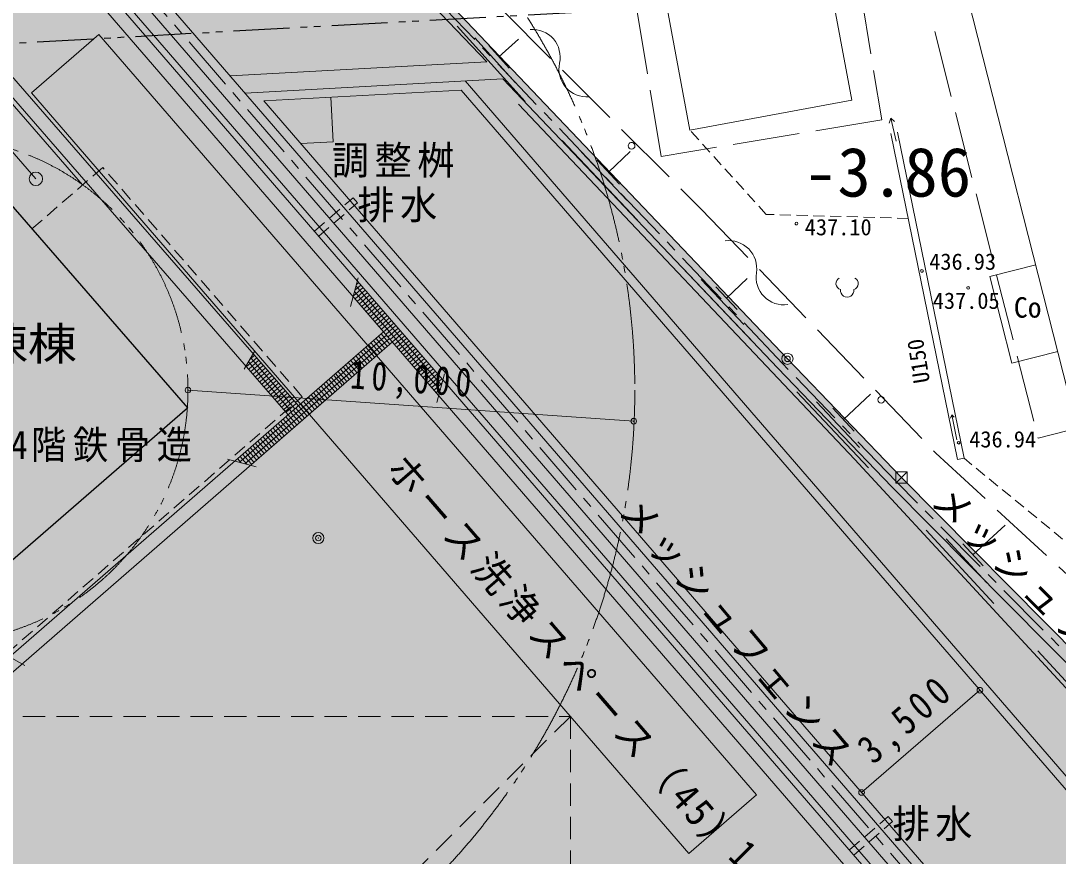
# Model space of a CAD drawing. Units: millimetres at full size. Extents: x -95576 to 124839, y -71355 to 87778.
# Drawn here: x 27416 to 50633, y 23022 to 41722 of the extents above; entities that cross this region are included whole.
import ezdxf
from ezdxf.enums import TextEntityAlignment as Align

# ---------------------------------------------------------------- set-up
doc = ezdxf.new("R2010")
doc.units = ezdxf.units.MM
doc.header["$LTSCALE"] = 250
doc.header["$PDMODE"] = 32
doc.header["$PDSIZE"] = 125
for name, pattern in [('CHAIN1', [8, 5, -1, 1, -1]), ('DASHED', [7.5, 6, -1.5]), ('DASHED1', [1.8, 1.2, -0.6]), ('DASHED2', [3, 2, -1]), ('DOUBLE_CHAIN1', [8.8, 5, -1, 0.6, -0.6, 0.6, -1]), ('DOUBLE_CHAIN2', [12.8, 9, -1, 0.6, -0.6, 0.6, -1]), ('USER3', [1.5, 1, -0.5])]:
    doc.linetypes.add(name, pattern=pattern)
for name, color, linetype, lineweight in [('0-1_極細線', 7, 'Continuous', 13), ('0-4_太線', 7, 'Continuous', 13), ('0-6_0-6___', 7, 'Continuous', 13), ('0-C_S-BGD-HTXT', 5, 'Continuous', 13), ('1-8_ﾊｯﾁﾝｸﾞ', 1, 'Continuous', 18), ('6-1_極細線', 4, 'Continuous', 9), ('6-6_建物５', 7, 'Continuous', 18), ('6-D_文字', 7, 'Continuous', 9), ('6-E_寸法', 4, 'Continuous', 9), ('7-1_敷地外要素', 4, 'Continuous', 9), ('7-A', 4, 'CHAIN1', 9), ('9-C_排水管', 51, 'Continuous', 25), ('E-A', 3, 'DOUBLE_CHAIN1', 25)]:
    doc.layers.add(name, color=color, linetype=linetype, lineweight=lineweight)
doc.layers.add('7-D', color=7, linetype='Continuous')
doc.layers.add('A-C_排水管', color=254, linetype='Continuous')
doc.styles.add('ＭＳ ゴシック', font='')
doc.styles.get('ＭＳ ゴシック').set_extended_font_data('MS Gothic')

msp = doc.modelspace()

# ---------------------------------------------------------------- linework, layer by layer
at = {"layer": '0-1_極細線'}
for centre, radius, start, end in [((45794.7, 35840), 137.1, 116.40406, 254.79462), ((46022.8, 35840), 137.1, 285.20538, 63.59594), ((45908.8, 35688.9), 151.2, 172.84733, 7.15267)]:
    msp.add_arc(centre, radius, start, end, dxfattribs=at)
at = {"layer": '0-4_太線'}
for p, q in [((50856.9, 33397.6), (48570.1, 42401.6)), ((38701.5, 39917.9), (37183.8, 41598.2)), ((38484.7, 40332.3), (37574, 41340.5)), ((38343.7, 40662.7), (37888.4, 41166.8)), ((38116.1, 40914.8), (38555.3, 41311.5)), ((47008.7, 39028.1), (46890.1, 39541.5)), ((41216.9, 37261.6), (39531.1, 39043.1)), ((48377, 31901.6), (46886.8, 39199)), ((48524, 31931.6), (47033.7, 39229)), ((40975.3, 37708.4), (39963.9, 38777.2)), ((40565.2, 38333.3), (41049.9, 38791.9)), ((40818.1, 38066.1), (40312.3, 38600.5)), ((43826.5, 34503.9), (42234.9, 36185.8)), ((43597.2, 34924.6), (42642.3, 35933.7)), ((43447.5, 35261.1), (42970, 35765.7)), ((43208.8, 35513.4), (43670.6, 35950.4)), ((46387.5, 31718.8), (44785.8, 33417.4)), ((45826.8, 32794.5), (46429.4, 33362.7)), ((46187.2, 32171.7), (45226.2, 33190.9)), ((46067, 32539.7), (45586.5, 33049.3)), ((48360.5, 32341.4), (48251, 32905.3)), ((48723.1, 29766.7), (49443, 30431.7)), ((49193.8, 28680.5), (47677.6, 30322.1)), ((49034.2, 29141.5), (48124.5, 30126.5)), ((48950.5, 29520.5), (48495.6, 30013)), ((51882.2, 25769.6), (50174.5, 27618.7))]:
    msp.add_line(p, q, dxfattribs=at)
at = {"layer": '0-4_太線', "linetype": 'DASHED'}
for points in [[(33729.9, 46912.7), (36888.5, 43268.6), (42644.2, 37504.3), (47894.5, 32046.4), (53607, 26750.1), (60105.3, 20070.7)], [(47870.2, 41482.5), (50181.7, 32381.4), (53752.6, 33288.3)]]:
    msp.add_lwpolyline(points, dxfattribs=at)
msp.add_lwpolyline([(41749, 38686.6), (40647.5, 45343.7), (45583.8, 46160.5), (46685.3, 39503.3)], close=True, dxfattribs=at)
at = {"layer": '0-4_太線'}
msp.add_lwpolyline([(42392.2, 39271.4), (41375, 44740.7), (44993.2, 45413.6), (46010.4, 39944.3)], close=True, dxfattribs=at)
for points in [[(61570.1, 17735.3), (60128.3, 17584), (59214.6, 17979.7), (59212.7, 17982.1), (53981.4, 23349.5), (46082.8, 31901.3), (38553.5, 39858)], [(46847.8, 39431.5), (46890.1, 39541.5), (46972.4, 39467.3)], [(50623, 34318.4), (49595.7, 34057.5), (49103.3, 35995.9), (50130.7, 36256.9)], [(48219.5, 32827.4), (48251, 32905.3), (48306.2, 32847.5)]]:
    msp.add_lwpolyline(points, dxfattribs=at)
at = {"layer": '0-4_太線', "linetype": 'USER3'}
for points in [[(47274.9, 37298.4), (44097.4, 37387.8), (42392.2, 39271.4)], [(55499, 27904.2), (53919.3, 27500.7), (48524, 31931.6)]]:
    msp.add_lwpolyline(points, dxfattribs=at)
at = {"layer": '0-4_太線'}
for centre, radius, start, end in [((38863, 40902.6), 625, 347.96461, 94.22482), ((40085.5, 40642), 625, 167.96461, 274.22482), ((41085.5, 38925), 75, 359.99923, 180.00077), ((41085.5, 38925), 75, 180.0005, 359.9995), ((43260, 36175.6), 625, 351.35273, 97.61293), ((44495.8, 35987.7), 625, 171.35273, 277.61293), ((46670.4, 33238.3), 75, 0.0005, 179.9995), ((46670.4, 33238.3), 75, 180, 0)]:
    msp.add_arc(centre, radius, start, end, dxfattribs=at)
at = {"layer": '0-6_0-6___'}
msp.add_line((48377, 31901.6), (48524, 31931.6), dxfattribs=at)
for centre, start, end in [((44774.9, 37181.7), 0, 180), ((44774.9, 37181.7), 179.99908, 0.00092), ((47581.7, 36121.8), 359.99908, 180.00092), ((47581.7, 36121.8), 179.99908, 0.00092), ((48616.3, 35740.8), 359.99898, 180.00102), ((48616.3, 35740.8), 180, 360), ((48404.7, 32278.3), 0, 180), ((48404.7, 32278.3), 180, 0)]:
    msp.add_arc(centre, 30, start, end, dxfattribs=at)
at = {"layer": '0-C_S-BGD-HTXT'}
for p, q in [((46999.6, 31375.9), (47249.6, 31625.9)), ((46999.6, 31625.9), (47249.6, 31375.9))]:
    msp.add_line(p, q, dxfattribs=at)
msp.add_lwpolyline([(46999.6, 31375.9), (47249.6, 31375.9), (47249.6, 31625.9), (46999.6, 31625.9)], close=True, dxfattribs=at)
at = {"layer": '0-C_S-BGD-HTXT', "color": 6}
msp.add_circle((44573.6, 34155.4), 125, dxfattribs=at)
at = {"layer": '0-C_S-BGD-HTXT', "color": 33}
msp.add_circle((34074.7, 30143.7), 125, dxfattribs=at)
at = {"layer": '0-C_S-BGD-HTXT', "color": 6}
msp.add_point((44573.6, 34155.4), dxfattribs=at)
at = {"layer": '0-C_S-BGD-HTXT', "color": 33}
msp.add_point((34074.7, 30143.7), dxfattribs=at)
at = {"layer": '1-8_ﾊｯﾁﾝｸﾞ'}
for p, q in [((47124.6, 31500.9), (44573.6, 34155.4)), ((53228.5, 25337.2), (47124.6, 31500.9))]:
    msp.add_line(p, q, dxfattribs=at)
msp.add_lwpolyline([(44573.6, 34155.4), (35195.3, 44021.2), (33028.9, 46300.3)], dxfattribs=at)
at = {"layer": '6-1_極細線', "linetype": 'DASHED1'}
for p, q in [((29251.7, 38439.5), (27666.8, 37061.8)), ((33712.9, 33307.5), (29251.7, 38439.5)), ((26090.3, 26681.3), (33712.9, 33307.5))]:
    msp.add_line(p, q, dxfattribs=at)
at = {"layer": '6-6_建物５', "linetype": 'DASHED2'}
for p, q in [((8714.8, 26153.1), (39714.8, 26153.1)), ((39714.8, 26153.1), (39714.8, -4846.9))]:
    msp.add_line(p, q, dxfattribs=at)
at = {"layer": '6-D_文字', "lineweight": 18}
for p, q in [((37844, 40799.4), (32904.7, 45995.5)), ((27141.1, 45618.9), (63916, 3072.3)), ((27608.7, 45689.7), (64274.7, 3269.1)), ((37843.9, 40801.2), (32105.6, 40486.9)), ((32436.2, 40104.4), (38204.3, 40420.3)), ((44356.7, 33948.1), (38204.3, 40420.3)), ((46909.8, 31291.4), (44356.7, 33948.1))]:
    msp.add_line(p, q, dxfattribs=at)
at = {"layer": '6-D_文字', "color": 4}
for p, q in [((27563.5, 44671.4), (64047.1, 2462)), ((27450, 44573.4), (63835.5, 2477.4)), ((32853.9, 39927), (37271.1, 40168.9)), ((37271.1, 40168.9), (58977.7, 15055.6)), ((37358.2, 40374), (59007.8, 15326.5)), ((34406.4, 39010.5), (34351.7, 40009.1)), ((32853.9, 39927), (64446.9, 3375.7)), ((33680.5, 38970.8), (34406.4, 39010.5))]:
    msp.add_line(p, q, dxfattribs=at)
at = {"layer": '6-D_文字', "color": 3, "lineweight": 25}
for p in [(25895.4, 39099.5), (25106.2, 27813.3)]:
    msp.add_line(p, (31143.9, 33061.8), dxfattribs=at)
at = {"layer": '6-D_文字', "color": 4, "linetype": 'DASHED1'}
for p, q in [((33986.2, 37011.4), (34853.2, 37760.8)), ((45962, 23162.4), (46829.1, 23911.8))]:
    msp.add_line(p, q, dxfattribs=at)
at = {"layer": '6-D_文字', "color": 4, "linetype": 'DASHED2'}
msp.add_line((39714.8, 26153.1), (8714.8, -4846.9), dxfattribs=at)
at = {"layer": '6-D_文字', "lineweight": 18}
msp.add_lwpolyline([(58886.5, 15858.3), (52992.5, 25149.1), (46909.8, 31291.4)], dxfattribs=at)
at = {"layer": '6-D_文字', "color": 4, "linetype": 'DOUBLE_CHAIN2'}
for radius in [15656.9, 5656.9]:
    msp.add_circle((25500.8, 33456.4), radius, dxfattribs=at)
at = {"layer": '6-E_寸法'}
for p, q in [((29166.1, 41415.8), (27653, 40108)), ((29166.1, 41415.8), (43879.4, 24393.3)), ((28798.8, 38045.8), (27027.5, 40083.6)), ((27653, 40108), (42366.3, 23085.4)), ((27754.5, 38183.7), (26978.3, 39076.6)), ((31157.7, 33456.4), (41133.3, 32758.8)), ((46231.8, 24449.6), (48879.7, 26738.3)), ((43879.4, 24393.3), (42366.3, 23085.4))]:
    msp.add_line(p, q, dxfattribs=at)
msp.add_circle((27754.5, 38183.7), 150, dxfattribs=at)
at = {"layer": '6-E_寸法', "color": 2}
for p in [(31157.7, 33456.4), (41133.2, 32758.8), (48879.7, 26738.3), (46231.8, 24449.6)]:
    msp.add_point(p, dxfattribs=at)
at = {"layer": '7-1_敷地外要素'}
for p, q in [((27269.5, 44323.5), (63412.4, 2508.1)), ((33627.5, 33100.8), (26279.7, 41553.5)), ((33401.1, 32904), (26250.1, 41130.3)), ((34797, 35327.3), (34969.3, 35970.2)), ((35027.4, 35807.3), (34895, 35692.9)), ((36830.6, 33568.2), (34918.4, 35780.4)), ((34978.3, 35864), (34929.6, 35821.9)), ((35076.4, 35750.6), (34860.4, 35563.8)), ((36799.3, 33451.5), (34887.2, 35663.7)), ((35125.5, 35693.8), (34898.5, 35497.6)), ((35174.5, 35637.1), (34947.5, 35440.9)), ((35223.6, 35580.3), (34996.6, 35384.1)), ((35272.6, 35523.6), (35045.6, 35327.4)), ((35321.6, 35466.8), (35094.7, 35270.7)), ((35370.7, 35410.1), (35143.7, 35213.9)), ((35419.7, 35353.4), (35192.8, 35157.2)), ((35468.8, 35296.6), (35241.8, 35100.4)), ((35517.8, 35239.9), (35290.9, 35043.7)), ((35566.9, 35183.1), (35339.9, 34987)), ((35615.9, 35126.4), (35388.9, 34930.2)), ((35665, 35069.6), (35438, 34873.5)), ((35714, 35012.9), (35487, 34816.7)), ((35763, 34956.2), (35536.1, 34760)), ((35812.1, 34899.4), (35585.1, 34703.2)), ((35861.1, 34842.7), (35634.2, 34646.5)), ((26080.4, 26540.2), (35535.9, 34759.7)), ((32310.5, 31839.8), (35601.5, 34684.3)), ((32427.2, 31808.5), (35666.9, 34608.7)), ((35562, 34385.9), (35365.9, 34612.9)), ((35618.8, 34434.9), (35422.6, 34661.9)), ((35675.5, 34484), (35479.3, 34710.9)), ((35910.2, 34785.9), (35683.2, 34589.8)), ((35959.2, 34729.2), (35732.3, 34533)), ((36008.3, 34672.5), (35781.3, 34476.3)), ((36057.3, 34615.7), (35830.3, 34419.5)), ((26050.8, 26116.9), (35732.1, 34532.7)), ((35278.3, 34140.7), (35082.1, 34367.6)), ((35335.1, 34189.7), (35138.9, 34416.7)), ((35391.8, 34238.8), (35195.6, 34465.7)), ((35448.6, 34287.8), (35252.4, 34514.8)), ((35505.3, 34336.8), (35309.1, 34563.8)), ((36106.4, 34559), (35879.4, 34362.8)), ((36155.4, 34502.2), (35928.4, 34306.1)), ((36204.5, 34445.5), (35977.5, 34249.3)), ((36253.5, 34388.7), (36026.5, 34192.6)), ((32652.1, 34331.4), (32415.8, 33922.3)), ((32469, 33982.5), (32696, 34178.7)), ((32546.5, 34148.7), (32646.9, 34235.4)), ((32563.8, 34178.6), (33552.2, 33035.2)), ((35051.4, 33944.5), (34855.2, 34171.5)), ((35108.1, 33993.5), (34911.9, 34220.5)), ((35164.8, 34042.6), (34968.7, 34269.5)), ((35221.6, 34091.6), (35025.4, 34318.6)), ((36302.5, 34332), (36075.6, 34135.8)), ((36351.6, 34275.3), (36124.6, 34079.1)), ((36400.6, 34218.5), (36173.7, 34022.3)), ((36449.7, 34161.8), (36222.7, 33965.6)), ((32510.9, 34086.9), (33476.5, 32969.8)), ((32518, 33925.8), (32745, 34121.9)), ((32567.1, 33869), (32794.1, 34065.2)), ((32616.1, 33812.3), (32843.1, 34008.5)), ((32665.2, 33755.5), (32892.1, 33951.7)), ((34767.6, 33699.3), (34571.5, 33926.2)), ((34824.4, 33748.3), (34628.2, 33975.3)), ((34881.1, 33797.4), (34685, 34024.3)), ((34937.9, 33846.4), (34741.7, 34073.4)), ((34994.6, 33895.4), (34798.4, 34122.4)), ((36498.7, 34105), (36271.8, 33908.9)), ((36547.8, 34048.3), (36320.8, 33852.1)), ((36596.8, 33991.6), (36369.8, 33795.4)), ((36645.9, 33934.8), (36418.9, 33738.6)), ((32714.2, 33698.8), (32941.2, 33895)), ((32763.3, 33642), (32990.2, 33838.2)), ((32812.3, 33585.3), (33039.3, 33781.5)), ((32861.4, 33528.6), (33088.3, 33724.7)), ((32910.4, 33471.8), (33137.4, 33668)), ((34504.9, 33462.1), (34308.7, 33689.1)), ((34561.6, 33511.2), (34365.5, 33738.2)), ((34618.4, 33560.2), (34431.7, 33776.2)), ((34654.2, 33601.2), (34458, 33828.1)), ((34710.9, 33650.2), (34514.7, 33877.2)), ((36694.9, 33878.1), (36467.9, 33681.9)), ((36743.9, 33821.3), (36517, 33625.1)), ((36793, 33764.6), (36566, 33568.4)), ((36842, 33707.8), (36615.1, 33511.7)), ((36725.6, 33176.3), (36897.8, 33819.3)), ((32959.4, 33415.1), (33186.4, 33611.3)), ((33008.5, 33358.3), (33235.5, 33554.5)), ((33057.5, 33301.6), (33284.5, 33497.8)), ((33106.6, 33244.9), (33333.5, 33441)), ((34221.2, 33216.9), (34025, 33443.9)), ((34277.9, 33266), (34081.7, 33492.9)), ((34334.7, 33315), (34138.5, 33542)), ((34391.4, 33364.1), (34195.2, 33591)), ((34448.1, 33413.1), (34252, 33640.1)), ((36841.2, 33608), (36664.1, 33454.9)), ((36806.7, 33479), (36713.2, 33398.2)), ((33155.6, 33188.1), (33382.6, 33384.3)), ((33204.7, 33131.4), (33431.6, 33327.6)), ((33253.7, 33074.6), (33480.7, 33270.8)), ((33302.8, 33017.9), (33529.7, 33214.1)), ((33994.2, 33020.7), (33798, 33247.7)), ((34051, 33069.8), (33854.8, 33296.8)), ((34107.7, 33118.8), (33911.5, 33345.8)), ((34164.4, 33167.9), (33968.3, 33394.9)), ((33351.8, 32961.1), (33578.8, 33157.3)), ((33710.5, 32775.5), (33514.3, 33002.5)), ((33767.2, 32824.6), (33571.1, 33051.5)), ((33824, 32873.6), (33627.8, 33100.6)), ((33880.7, 32922.7), (33684.6, 33149.6)), ((33937.5, 32971.7), (33741.3, 33198.7)), ((33426.8, 32530.3), (33230.6, 32757.3)), ((33483.5, 32579.3), (33287.4, 32806.3)), ((33540.3, 32628.4), (33344.1, 32855.4)), ((33597, 32677.4), (33400.8, 32904.4)), ((33653.8, 32726.5), (33457.6, 32953.4)), ((33143.1, 32285.1), (32946.9, 32512)), ((33199.8, 32334.1), (33003.7, 32561.1)), ((33256.6, 32383.2), (33060.4, 32610.1)), ((33313.3, 32432.2), (33117.1, 32659.2)), ((33370.1, 32481.3), (33173.9, 32708.2)), ((32916.1, 32088.9), (32719.9, 32315.9)), ((32972.9, 32137.9), (32776.7, 32364.9)), ((33029.6, 32187), (32833.4, 32414)), ((33086.3, 32236), (32890.2, 32463)), ((32632.4, 31843.7), (32436.2, 32070.6)), ((32689.2, 31892.7), (32493, 32119.7)), ((32745.9, 31941.8), (32549.7, 32168.7)), ((32802.6, 31990.8), (32606.5, 32217.8)), ((32859.4, 32039.9), (32663.2, 32266.8)), ((32044.2, 31911.1), (32687.1, 31738.8)), ((32346.8, 31830), (32266, 31923.5)), ((32475.8, 31795.4), (32322.7, 31972.6)), ((32575.7, 31794.6), (32379.5, 32021.6)), ((27508.7, 27288.9), (27099.5, 27525.1))]:
    msp.add_line(p, q, dxfattribs=at)
at = {"layer": '7-1_敷地外要素', "linetype": 'DASHED1'}
for points in [[(34084.3, 36897.9), (34951.3, 37647.3), (34853.2, 37760.8)], [(46060.1, 23048.9), (46927.1, 23798.4), (46829.1, 23911.8)]]:
    msp.add_lwpolyline(points, dxfattribs=at)
at = {"layer": '7-A'}
for p, q in [((44464.9, 34052), (33013.4, 46098.8)), ((27258.9, 45788.4), (64095.4, 3170.7)), ((47017.2, 31396.1), (44465.4, 34051.4)), ((53110.5, 25243.2), (47017.2, 31396.1))]:
    msp.add_line(p, q, dxfattribs=at)
at = {"layer": '9-C_排水管', "color": 7}
for points in [[(44573.6, 34155.4), (32762.3, 46290.5), (32744.1, 46289.8)], [(44573.6, 34155.4), (32744.1, 46289.8), (37842.4, 40801.1)], [(44573.6, 34155.4), (33028.9, 46300.3), (32762.3, 46290.5)], [(32904.7, 45995.5), (37841, 40801), (33028.9, 46300.3)], [(32105.6, 40486.9), (28381.7, 44795.3), (63916, 3072.3), (27914.2, 44724.5)], [(32736.6, 40521.5), (33067.2, 40139), (37841, 40801), (38204.3, 40420.3)], [(44573.6, 34155.4), (37842.4, 40801.1), (38204.3, 40420.3)], [(33067.2, 40139), (32736.6, 40521.5), (32105.6, 40486.9)], [(63916, 3072.3), (64274.7, 3269.1), (32105.6, 40486.9)], [(32436.2, 40104.4), (33067.2, 40139), (32105.6, 40486.9)], [(33067.2, 40139), (37358.2, 40374), (38204.3, 40420.3)], [(44573.6, 34155.4), (38204.3, 40420.3), (39446.3, 39113.8)], [(44573.6, 34155.4), (39446.3, 39113.8), (46909.8, 31291.4)], [(47124.6, 31500.9), (44573.6, 34155.4), (52992.5, 25149.1)], [(44573.6, 34155.4), (46909.8, 31291.4), (52992.5, 25149.1)], [(53228.5, 25337.2), (47124.6, 31500.9), (52992.5, 25149.1)]]:
    msp.add_solid(points, dxfattribs=at)
at = {"layer": '9-C_排水管', "color": 81}
for points in [[(37844, 40799.4), (32904.7, 45995.5), (28576.3, 45836.1)], [(32736.6, 40521.5), (32105.6, 40486.9), (28193.1, 45778.1), (27608.7, 45689.7)], [(32736.6, 40521.5), (37844, 40799.4), (28193.1, 45778.1), (28576.3, 45836.1)], [(46909.8, 31291.4), (38204.3, 40420.3), (37358.2, 40374)], [(46909.8, 31291.4), (37358.2, 40374), (59007.8, 15326.5)], [(52992.5, 25149.1), (46909.8, 31291.4), (59007.8, 15326.5)]]:
    msp.add_solid(points, dxfattribs=at)
at = {"layer": '9-C_排水管'}
for points in [[(25026.3, 40099.2), (27563.5, 44671.4), (19718.4, 43486.2)], [(27563.5, 44671.4), (25026.3, 40099.2), (30274.8, 34061.6)], [(63548.9, 2031.4), (27738.9, 44698), (27563.5, 44671.4)], [(27563.5, 44671.4), (47855.9, 20123.8), (48248.3, 19669.8)], [(63548.9, 2031.4), (27563.5, 44671.4), (48248.3, 19669.8)], [(47615, 19637.9), (48248.3, 19669.8), (27563.5, 44671.4)], [(47288, 20016.2), (47615, 19637.9), (27563.5, 44671.4)], [(47288, 20016.2), (27563.5, 44671.4), (30274.8, 34061.6)], [(63916, 3072.3), (27914.2, 44724.5), (27738.9, 44698)], [(63548.9, 2031.4), (62983.5, 3921.8), (27738.9, 44698)], [(63916, 3072.3), (27738.9, 44698), (62983.5, 3921.8)], [(30274.8, 34061.6), (24237.1, 28813.1), (41514.7, 6051.2)], [(30274.8, 34061.6), (41514.7, 6051.2), (41855.9, 15321)], [(30274.8, 34061.6), (41855.9, 15321), (47288, 20016.2)], [(38442.9, -5015.4), (24237.1, 28813.1), (5814.8, -12830.6)], [(24237.1, 28813.1), (41794.5, -7515.7), (48272.8, -5425.2)], [(24237.1, 28813.1), (41060.7, 5658.8), (41514.7, 6051.2)], [(41060.7, 5658.8), (24237.1, 28813.1), (48272.8, -5425.2)], [(38442.9, -5015.4), (41794.5, -7515.7), (24237.1, 28813.1)]]:
    msp.add_solid(points, dxfattribs=at)
at = {"layer": '9-C_排水管', "color": 131}
for points in [[(69012.7, -1627.5), (37358.2, 40374), (32436.2, 40104.4)], [(69012.7, -1627.5), (59007.8, 15326.5), (37358.2, 40374)], [(69012.7, -1627.5), (32436.2, 40104.4), (64274.7, 3269.1)]]:
    msp.add_solid(points, dxfattribs=at)
at = {"layer": 'A-C_排水管'}
msp.add_solid([(25106.2, 27813.3), (19857.7, 33851), (31143.9, 33061.8), (25895.4, 39099.5)], dxfattribs=at)
at = {"layer": 'E-A'}
msp.add_line((-44705.4, 37281.8), (55240.1, 42755.4), dxfattribs=at)

# ---------------------------------------------------------------- texts
at = {"layer": '0-1_極細線', "style": 'ＭＳ ゴシック'}
msp.add_text('Co', height=458.2, dxfattribs=at).set_placement((49638.2, 34939), align=Align.BOTTOM_LEFT)
msp.add_text('U150', height=366.6, rotation=99.005, dxfattribs=at).set_placement((47870.4, 33657.4), align=Align.BOTTOM_LEFT)
at = {"layer": '0-6_0-6___', "style": 'ＭＳ ゴシック'}
for s, p in [('437.10', (44961, 36809.6)), ('436.93', (47745.6, 36038.4)), ('437.05', (47825.1, 35163.1)), ('436.94', (48640.9, 32061.7))]:
    msp.add_text(s, height=366.6, dxfattribs=at).set_placement(p, align=Align.BOTTOM_LEFT)
at = {"layer": '6-D_文字', "color": 1, "style": 'ＭＳ ゴシック'}
msp.add_text('-3.86', height=1100, dxfattribs=at).set_placement((44942.5, 37456), align=Align.BOTTOM_LEFT)
at = {"layer": '6-D_文字', "color": 3, "style": 'ＭＳ ゴシック', "width": 1.1}
msp.add_text('救助訓練棟', height=733.1, dxfattribs=at).set_placement((23174.3, 33907.3), align=Align.BOTTOM_LEFT)
at = {"layer": '6-D_文字', "char_height": 641.5, "attachment_point": 7, "style": 'ＭＳ ゴシック'}
for s, insert in [('\\T1.15;\\W0.95;調整桝', (34376.1, 38205.8)), ('\\T1.19;\\W0.9;\u30001・2階RC造、3・4階鉄骨造', (19220.2, 31839.7))]:
    msp.add_mtext(s, dxfattribs=dict(at, insert=insert))
at = {"layer": '6-D_文字', "insert": (35489.7, 31617.6), "char_height": 641.5, "attachment_point": 7, "rotation": 310.838, "style": 'ＭＳ ゴシック'}
msp.add_mtext('\\T1.17;\\W0.95;ホース洗浄スペース（45）', dxfattribs=at)
at = {"layer": '6-E_寸法', "color": 7, "char_height": 641.5, "attachment_point": 7, "style": 'ＭＳ ゴシック'}
for s, insert, rotation in [('\\T1.35;\\W0.8;10,000', (34763.8, 33329.5), 356), ('\\T1.34;\\W0.85;3,500', (46599.3, 24932.4), 40.838), ('\\T1.34;\\W0.85;1,500', (43107.9, 22873.2), 315)]:
    msp.add_mtext(s, dxfattribs=dict(at, insert=insert, rotation=rotation))
at = {"layer": '7-D', "char_height": 641.5, "attachment_point": 7, "style": 'ＭＳ ゴシック'}
for insert in [(34949.1, 37209.2), (46924.9, 23360.3)]:
    msp.add_mtext('\\T1.15;\\W0.95;排水', dxfattribs=dict(at, insert=insert))
for insert, rotation in [((47710.7, 30883.3), 315), ((40716.7, 30687), 310)]:
    msp.add_mtext('\\T1.15;\\W0.95;メッシュフェンス', dxfattribs=dict(at, insert=insert, rotation=rotation))

doc.saveas('drawing.dxf')
